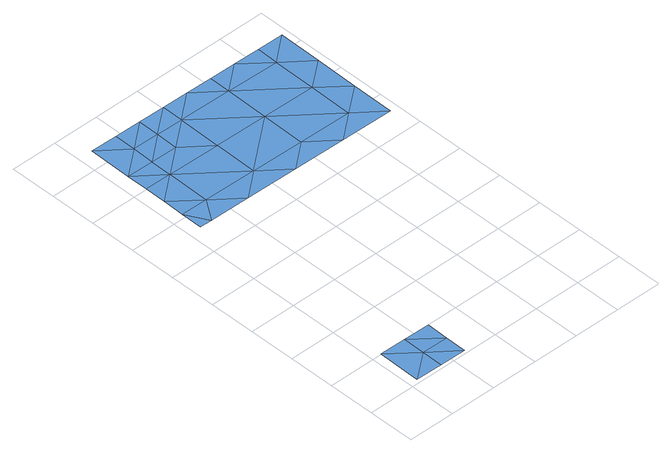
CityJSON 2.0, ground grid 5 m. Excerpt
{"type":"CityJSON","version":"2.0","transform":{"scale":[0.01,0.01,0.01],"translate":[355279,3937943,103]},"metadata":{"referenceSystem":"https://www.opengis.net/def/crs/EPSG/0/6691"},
"CityObjects":{
"waterbody1":{"type":"WaterBody","attributes":{"name":"9","class":"1140","function":"1","WaterBodyRiverFloodingRiskAttribute.description":"5","WaterBodyRiverFloodingRiskAttribute.rankOrg":"2","WaterBodyRiverFloodingRiskAttribute.adminType":"2","WaterBodyRiverFloodingRiskAttribute.scale":"L1"},"geometry":[{"type":"MultiSurface","lod":"1","boundaries":[[[0,1,2]],[[2,1,3]],[[4,0,2]],[[3,5,2]],[[6,4,2]],[[2,5,6]],[[7,4,6]],[[8,9,10]],[[11,8,10]],[[12,9,8]],[[11,13,8]],[[14,13,11]],[[15,12,8]],[[13,15,8]]]}]},
"waterbody2":{"type":"WaterBody","attributes":{"name":"9","class":"1140","function":"1","WaterBodyRiverFloodingRiskAttribute.description":"5","WaterBodyRiverFloodingRiskAttribute.rankOrg":"1","WaterBodyRiverFloodingRiskAttribute.adminType":"2","WaterBodyRiverFloodingRiskAttribute.scale":"L1"},"geometry":[{"type":"MultiSurface","lod":"1","boundaries":[[[16,13,17]],[[18,19,20]],[[21,22,19]],[[23,24,25]],[[26,27,25]],[[26,28,27]],[[29,28,30]],[[31,32,30]],[[33,34,30]],[[35,34,33]],[[36,32,31]],[[11,33,14]],[[11,10,33]],[[16,15,13]],[[33,30,28]],[[37,14,33]],[[28,37,33]],[[37,28,26]],[[37,26,17]],[[23,21,24]],[[24,21,19]],[[24,19,18]],[[26,25,24]],[[18,26,24]],[[26,18,17]],[[29,30,32]],[[38,28,29]],[[38,27,28]],[[39,27,38]],[[39,25,27]],[[40,25,39]],[[25,40,23]],[[17,18,41]],[[17,41,16]],[[42,20,19]],[[22,42,19]],[[20,43,18]],[[31,30,34]],[[33,10,35]],[[14,17,13]],[[37,17,14]],[[43,41,18]]]}]}
},
"vertices":[
[105,507,2],[97,45,2],[384,271,2],[381,40,2],[388,502,2],[664,36,2],[667,267,2],[671,498,2],[444,3969,2],[165,4204,2],[157,3742,2],[441,3738,2],[448,4200,2],[727,3964,2],[724,3733,2],[731,4195,2],
[1014,4190,2],[1011,3959,2],[1577,3950,2],[2143,3941,2],[1864,4177,2],[2423,3705,2],[2430,4167,2],[2415,3243,2],[2136,3479,2],[2128,3017,2],[1570,3488,2],[1562,3026,2],[996,3035,2],[709,2809,2],[429,3044,2],[146,3049,2],[273,2816,2],[437,3506,2],[150,3280,2],[154,3511,2],[142,2818,2],[1003,3497,2],[1275,2799,2],[1841,2790,2],[2408,2781,2],[1298,4186,2],[2147,4172,2],[1581,4181,2]
]}
